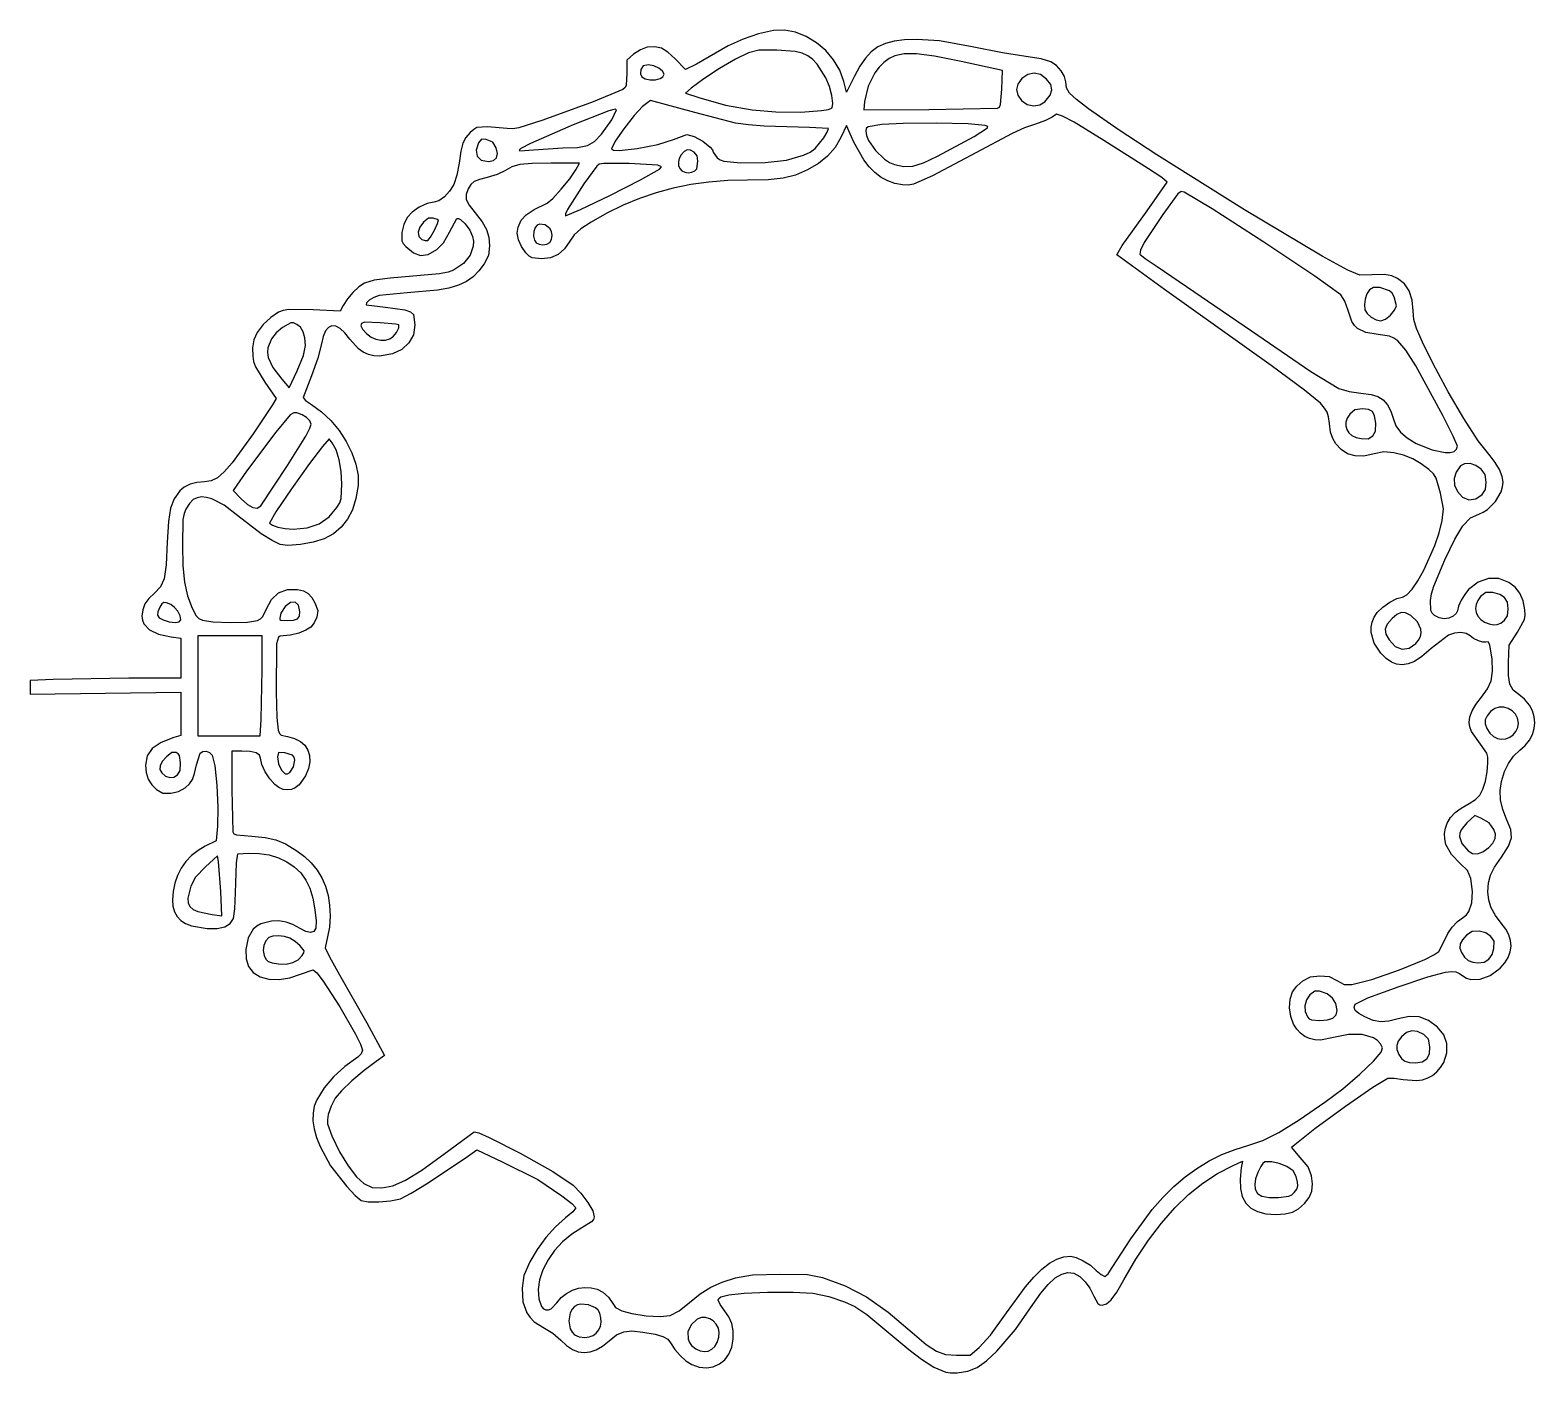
# Model space of a CAD drawing. Extents: x 18 to 253, y 19 to 228.
import ezdxf

# ---------------------------------------------------------------- set-up
doc = ezdxf.new("R2010")
doc.units = 0

msp = doc.modelspace()

# ---------------------------------------------------------------- linework, layer by layer
at = {"layer": 'Layer 1', "color": 7}
for points in [[(134.275873, 228.160005), (131.946819, 227.640004), (129.533652, 226.820983), (127.231065, 225.779762), (125.233748, 224.593161), (122.257454, 222.891628), (120.557773, 222.075125), (118.950167, 223.707602), (117.788416, 224.773578), (116.783034, 225.383967), (115.760486, 225.61033), (114.547241, 225.524229), (113.513052, 225.153647), (112.457829, 224.446318), (111.389443, 223.531919), (111.389443, 221.441978), (111.29211, 219.630114), (111.112511, 219.23419), (110.794131, 218.963629), (106.143126, 216.99834), (98.299464, 214.124406), (94.544336, 212.938247), (93.581506, 212.804488), (92.743221, 212.867107), (89.641779, 213.093591), (87.991541, 212.986368), (87.495419, 212.718321), (86.93483, 212.215175), (86.260156, 211.45058), (85.809989, 210.571982), (85.491832, 209.323299), (85.213188, 207.448448), (84.8519, 205.539349), (84.382662, 204.086656), (83.732462, 203.043856), (82.918427, 202.170844), (82.058305, 201.571129), (81.269843, 201.348222), (80.215253, 201.131115), (79.007493, 200.571605), (77.888584, 199.807406), (77.100545, 198.976235), (76.588808, 197.880167), (76.286423, 196.615626), (76.267703, 195.327967), (76.476997, 194.909016), (76.889143, 194.43361), (78.080209, 193.417355), (79.211818, 193.005391), (80.392292, 193.186953), (81.729953, 193.951275), (82.7568, 194.987084), (83.69554, 196.675157), (84.881931, 198.804256), (85.109205, 198.81706), (85.41748, 198.658984), (86.1598, 197.964536), (86.874439, 196.989597), (87.326942, 196.002852), (87.453178, 195.243628), (87.425656, 194.494212), (86.930597, 193.062243), (85.884278, 191.781831), (84.329217, 190.72786), (83.534327, 190.408128), (82.14859, 190.159139), (74.46371, 189.474531), (71.978085, 189.166721), (70.476709, 188.69798), (69.573985, 188.101729), (68.652806, 187.257557), (67.806438, 186.262522), (67.128147, 185.213686), (66.655072, 184.337652), (62.414865, 184.523918), (58.624251, 184.600283), (57.753946, 184.453857), (57.006524, 184.145035), (55.811688, 183.354325), (54.648527, 182.232993), (53.701614, 180.987986), (53.155518, 179.826247), (52.98903, 178.625702), (53.006294, 177.283869), (53.147238, 176.446658), (53.447254, 175.634624), (54.916318, 173.260884), (56.678706, 170.680406), (56.075456, 169.676314), (53.097343, 165.193484), (49.777323, 160.647155), (48.560964, 159.22994), (47.516825, 158.320279), (46.523832, 157.835274), (45.460916, 157.692027), (44.302613, 157.588596), (43.224925, 157.297765), (42.306582, 156.848731), (41.626314, 156.270687), (40.726062, 155.009197), (40.172232, 153.553883), (39.855634, 151.459303), (39.667077, 148.280016), (39.471525, 144.694172), (39.164303, 142.539755), (38.605562, 141.26263), (37.655453, 140.308659), (36.78915, 139.479179), (36.186025, 138.617279), (35.833427, 137.699371), (35.718705, 136.701864), (35.791287, 136.076026), (36.008349, 135.512452), (36.871824, 134.57498), (38.300944, 133.895229), (40.287524, 133.478978), (41.804114, 133.289537), (41.804114, 130.144968), (41.804114, 127.000399), (33.643845, 127.000399), (21.869902, 126.827097), (18.256227, 126.653795), (18.256227, 125.596786), (18.256227, 124.539777), (30.030171, 124.682387), (41.804114, 124.824998), (41.804114, 121.456591), (41.804114, 118.08845), (40.679636, 117.752429), (38.694267, 116.984085), (37.314504, 116.032607), (36.509366, 114.867958), (36.247871, 113.460099), (36.35938, 112.289609), (36.691874, 111.255197), (37.242302, 110.36366), (38.007613, 109.621794), (38.974928, 109.088394), (40.208149, 109.067757), (41.429101, 109.34246), (42.470863, 109.920773), (43.130845, 110.512508), (43.592265, 111.197683), (43.936558, 112.140876), (44.245157, 113.506666), (44.786229, 115.292601), (45.200053, 115.570248), (45.732841, 115.604214), (46.268704, 115.411664), (46.691756, 115.009762), (47.08159, 113.357607), (47.395447, 110.294562), (47.560725, 106.812915), (47.504819, 103.904949), (47.31379, 101.61075), (45.59744, 100.765672), (44.46727, 100.1066), (43.460304, 99.309246), (42.585051, 98.387527), (41.850019, 97.355362), (41.263716, 96.22667), (40.834649, 95.015369), (40.571327, 93.735378), (40.482257, 92.400616), (40.559454, 91.39879), (40.794085, 90.534144), (41.192799, 89.801154), (41.762244, 89.194299), (42.509066, 88.708057), (43.439915, 88.336906), (45.88028, 87.917786), (47.456512, 87.912556), (48.655788, 88.168842), (49.494157, 88.69277), (49.987666, 89.490467), (50.195397, 91.004378), (50.296964, 93.503927), (50.495401, 98.160852), (50.667645, 99.616059), (52.359917, 99.695963), (54.000874, 99.666066), (55.555782, 99.426282), (57.003982, 98.988402), (58.324809, 98.364217), (59.497602, 97.565519), (60.501699, 96.604099), (61.316436, 95.49175), (61.921153, 94.240261), (62.367951, 92.680569), (62.71682, 90.825156), (62.902673, 89.109046), (62.860423, 87.967263), (62.567964, 87.482617), (62.036015, 87.31748), (61.297544, 87.472075), (60.385514, 87.946625), (59.289954, 88.547708), (58.199033, 88.933189), (57.085738, 89.110013), (55.923057, 89.085126), (54.283266, 88.677395), (53.630795, 88.307714), (53.086165, 87.82333), (52.309105, 86.497975), (51.929441, 84.676379), (51.963059, 83.219817), (52.349003, 82.01527), (53.08509, 81.067004), (54.169136, 80.379287), (55.54307, 80.000908), (57.126281, 79.94881), (58.800624, 80.215204), (60.447955, 80.792301), (62.447409, 81.492123), (63.013483, 81.007515), (63.99309, 79.7184), (66.590018, 75.714887), (69.032413, 71.458069), (69.818854, 69.852322), (70.114495, 68.92443), (69.917281, 68.361365), (69.386892, 67.861601), (67.36024, 66.404232), (65.600808, 64.785856), (64.139777, 63.038943), (63.008325, 61.195961), (62.618461, 60.191519), (62.419541, 59.092361), (62.410246, 57.904799), (62.589258, 56.635145), (62.955261, 55.289714), (63.506936, 53.874817), (65.16203, 50.861878), (67.684036, 47.622423), (68.989513, 46.238427), (69.91791, 45.472587), (71.008546, 45.243868), (72.699802, 45.22636), (74.532246, 45.399699), (76.046446, 45.74352), (77.720305, 46.59186), (80.405451, 48.209864), (86.518641, 52.317085), (87.973848, 53.374358), (91.962436, 51.492115), (97.518679, 48.721666), (101.245662, 46.212857), (102.804527, 44.978607), (103.446661, 44.291224), (102.976828, 43.713044), (101.839849, 42.73283), (100.263728, 41.326121), (98.769363, 39.664693), (97.417278, 37.823034), (96.267995, 35.875633), (95.334348, 33.763533), (95.047209, 31.751048), (95.168285, 29.639713), (95.78662, 27.906823), (96.284825, 27.177713), (96.910424, 26.537717), (98.547907, 25.517737), (99.838477, 24.730206), (101.070706, 23.675181), (101.990379, 22.826135), (102.902956, 22.215469), (103.815302, 21.843063), (104.734288, 21.7088), (105.666779, 21.812563), (106.619644, 22.154234), (107.599751, 22.733695), (108.613967, 23.550827), (109.785776, 24.471865), (110.904826, 24.967405), (112.19726, 25.096033), (113.889223, 24.91634), (115.805383, 24.569951), (117.036636, 24.222868), (117.778246, 23.798791), (118.225474, 23.221421), (118.889118, 22.196898), (119.717689, 21.240092), (120.629752, 20.433502), (121.543874, 19.85963), (122.703882, 19.451039), (123.829425, 19.3407), (124.887424, 19.508396), (125.844803, 19.933911), (126.668485, 20.597031), (127.325393, 21.477538), (127.78245, 22.555218), (128.006578, 23.809854), (128.007248, 25.117956), (127.786908, 26.255031), (127.320407, 27.300874), (126.582593, 28.335282), (125.943029, 29.239494), (125.676925, 29.891294), (125.768657, 30.164811), (126.059942, 30.39683), (127.337712, 30.752049), (129.703316, 30.988305), (133.349832, 31.136951), (137.383611, 31.165927), (140.426865, 30.966526), (142.941234, 30.481922), (145.388359, 29.655286), (146.973331, 28.89313), (148.850328, 27.633938), (155.405735, 22.189548), (157.390769, 20.660258), (159.310716, 19.449262), (161.166369, 18.633321), (161.935297, 18.538397), (162.943441, 18.568465), (164.617771, 18.816792), (166.100908, 19.405142), (167.552195, 20.420628), (169.130979, 21.950365), (172.047279, 25.339971), (174.779826, 29.23698), (176.008201, 30.993452), (177.160572, 32.366815), (178.245419, 33.360742), (179.271221, 33.978903), (180.246459, 34.224969), (181.179613, 34.102612), (182.079163, 33.615503), (182.953588, 32.767311), (183.643654, 31.751379), (184.293437, 30.508831), (184.922846, 29.372182), (185.219184, 29.16112), (185.579839, 29.104689), (186.257986, 29.299773), (186.987652, 29.953967), (187.857167, 31.170681), (188.95486, 33.053326), (190.858523, 36.302861), (192.822542, 39.258715), (194.84799, 41.92201), (196.93594, 44.29387), (199.087464, 46.375416), (201.303635, 48.16777), (203.585526, 49.672056), (205.934209, 50.889395), (207.478051, 51.585513), (207.301574, 50.541204), (207.107469, 48.805859), (207.155553, 47.316259), (207.449049, 46.068096), (207.991177, 45.05706), (208.785159, 44.278839), (209.834216, 43.729126), (211.141571, 43.403609), (212.710445, 43.297979), (214.163034, 43.375192), (215.279446, 43.644021), (216.22803, 44.169181), (217.177135, 45.015388), (217.880917, 45.926169), (218.29771, 46.933317), (218.431829, 48.053524), (218.28759, 49.303484), (217.763914, 50.697142), (216.500067, 52.182677), (215.12106, 53.796897), (218.799938, 56.695144), (223.55504, 60.182972), (227.853737, 63.165132), (230.163398, 64.546376), (231.152607, 64.569659), (232.568457, 64.367517), (234.637587, 64.194075), (235.563684, 64.321967), (236.410202, 64.5899), (237.17169, 64.995597), (237.842696, 65.536784), (238.41777, 66.211185), (238.891462, 67.016522), (239.390279, 68.538003), (239.395459, 69.988815), (238.913228, 71.332421), (237.949811, 72.532284), (236.548232, 73.572352), (235.082855, 74.126595), (233.506255, 74.204887), (231.771004, 73.817099), (230.355448, 73.446501), (229.089091, 73.368697), (227.865052, 73.589839), (226.576446, 74.116078), (225.654804, 74.650908), (225.102851, 75.152251), (224.906894, 75.638216), (225.053241, 76.126909), (227.059442, 77.087808), (231.931077, 78.891272), (236.427904, 80.407804), (239.185678, 81.125279), (240.099369, 81.215856), (240.802635, 81.144453), (241.370258, 80.923663), (241.877016, 80.566082), (242.455601, 80.196032), (243.112222, 79.981371), (244.587934, 80.003579), (246.160879, 80.603438), (247.687788, 81.751679), (248.426496, 82.578119), (248.961015, 83.424149), (249.291274, 84.286861), (249.417202, 85.163344), (249.338726, 86.050693), (249.055777, 86.945997), (248.568282, 87.846349), (247.876171, 88.748841), (246.958333, 89.945397), (246.313544, 91.147782), (245.931883, 92.379685), (245.803428, 93.664793), (245.877958, 95.066), (246.183567, 96.258699), (246.824239, 97.511623), (247.903952, 99.093507), (249.003319, 100.765849), (249.472202, 102.076317), (249.357778, 103.371752), (248.707226, 104.999), (248.109918, 106.524176), (247.779631, 108.012368), (247.715697, 109.468861), (247.917446, 110.898936), (248.378201, 112.425634), (248.994828, 113.719887), (249.78866, 114.817836), (250.781028, 115.755621), (251.614451, 116.52171), (252.269349, 117.350978), (252.742589, 118.228598), (253.031042, 119.139737), (253.131574, 120.069567), (253.041054, 121.003257), (252.756352, 121.925978), (252.274334, 122.822898), (251.509491, 123.716593), (250.598995, 124.462254), (249.728694, 125.169212), (249.222799, 126.082891), (249.008657, 127.431446), (249.013613, 129.443029), (249.114949, 132.159767), (250.40241, 134.223515), (251.482768, 136.192608), (251.595712, 136.864839), (251.54435, 137.695373), (251.274343, 139.104893), (250.776133, 140.282763), (250.044164, 141.238631), (249.07288, 141.982147), (247.496391, 142.583122), (245.884159, 142.58824), (244.29301, 142.007671), (242.779773, 140.851584), (242.173738, 140.107618), (241.615674, 139.183123), (241.20495, 138.266963), (241.040934, 137.548), (240.84506, 137.099301), (240.351431, 136.684335), (239.683177, 136.379403), (238.963428, 136.260804), (238.208606, 136.428285), (237.471445, 136.830716), (237.071953, 137.187874), (236.868691, 137.572044), (236.859464, 139.145817), (236.99424, 140.213943), (237.330852, 141.409093), (239.070055, 145.505334), (240.629917, 148.735864), (241.905889, 150.828777), (243.091423, 152.044052), (244.379971, 152.641667), (245.064145, 152.917748), (245.739659, 153.360005), (246.962004, 154.608345), (247.841597, 156.117283), (248.088673, 156.885287), (248.173033, 157.617415), (248.015511, 158.529176), (247.588536, 159.581083), (246.941445, 160.674564), (246.123573, 161.711043), (244.282113, 164.09305), (242.013243, 167.567257), (239.581209, 171.705732), (237.250253, 176.080545), (235.573318, 179.468167), (234.642259, 181.597299), (234.241622, 183.046884), (234.155955, 184.39586), (233.996544, 186.062634), (233.526975, 187.478781), (232.760247, 188.617513), (231.709356, 189.452041), (230.807847, 189.828725), (229.645741, 190.027112), (225.821591, 189.949722), (223.925151, 190.729441), (219.903104, 192.922485), (207.790821, 200.132529), (194.102004, 208.747806), (188.109289, 212.697393), (183.453915, 215.93627), (181.563093, 217.36229), (180.499085, 218.353434), (180.029049, 219.186524), (179.920144, 220.138377), (179.714406, 220.954087), (179.181495, 221.852346), (178.435958, 222.678573), (177.592343, 223.278184), (176.087858, 223.727479), (173.69874, 224.08966), (170.028709, 224.654181), (165.291879, 225.5745), (160.21086, 226.541451), (156.657213, 226.74819), (154.761198, 226.688634), (153.146288, 226.49295), (151.769043, 226.135614), (150.586025, 225.591102), (149.553795, 224.833891), (148.628913, 223.838455), (147.76794, 222.579271), (146.927438, 221.030816), (145.690777, 218.539502), (145.270884, 220.196321), (144.630973, 221.953638), (143.667064, 223.575956), (142.436232, 225.021937), (140.995553, 226.250245), (139.402102, 227.219543), (137.712954, 227.888493), (135.985186, 228.21576), (134.275873, 228.160005)], [(130.405288, 224.672801), (128.336873, 223.669767), (125.861835, 222.231163), (123.421276, 220.629741), (121.456297, 219.138254), (120.542956, 218.360644), (122.64692, 217.672199), (126.819328, 216.480617), (130.948477, 215.753973), (134.665388, 215.454035), (138.576471, 215.423773), (141.792527, 215.63997), (142.862046, 215.833236), (143.424359, 216.07941), (143.565444, 216.762836), (143.406466, 217.979909), (143.012292, 219.419034), (142.447783, 220.768614), (141.123863, 222.901686), (140.428686, 223.640784), (139.650843, 224.195791), (138.744947, 224.592358), (137.665607, 224.856136), (134.805038, 225.087932), (132.002212, 225.057968), (130.405288, 224.672801)], [(153.213401, 224.176179), (152.347186, 223.76516), (151.530562, 223.172839), (150.778492, 222.421804), (150.10594, 221.534648), (149.059241, 219.442334), (148.510173, 217.076623), (148.367828, 215.739421), (158.519613, 215.83176), (169.232049, 216.040781), (169.54188, 216.179042), (169.727117, 216.575569), (169.925521, 219.005433), (170.01204, 221.911877), (163.601194, 223.300938), (159.420121, 224.123568), (156.61144, 224.517028), (154.700688, 224.521253), (153.213401, 224.176179)], [(113.604532, 222.076977), (113.545063, 221.402435), (113.759412, 220.912911), (114.256287, 220.598558), (115.044393, 220.449527), (115.889347, 220.46706), (116.577585, 220.635231), (117.040696, 220.926781), (117.210269, 221.314449), (116.985245, 221.819951), (116.409211, 222.292811), (115.630721, 222.642738), (114.79833, 222.779445), (113.928381, 222.656215), (113.604532, 222.076977)], [(173.057655, 220.642408), (172.435215, 219.791505), (172.220713, 218.912994), (172.414495, 218.039296), (173.016909, 217.202829), (173.895176, 216.618911), (174.904312, 216.389303), (175.881103, 216.521941), (176.662334, 217.024765), (177.45082, 218.048044), (177.748745, 218.910216), (177.562929, 219.712709), (176.900194, 220.556948), (175.945624, 221.255988), (174.958783, 221.503857), (173.982013, 221.299636), (173.057655, 220.642408)], [(113.840275, 216.295309), (112.522582, 214.87743), (110.924075, 212.820111), (109.575648, 210.849063), (109.008196, 209.689995), (109.330468, 209.486193), (110.199646, 209.436586), (112.992882, 209.711988), (116.216231, 210.340261), (118.698019, 211.145466), (120.757004, 211.931542), (121.919975, 211.61312), (123.280762, 210.850423), (124.411214, 209.932299), (124.756266, 209.505218), (124.883176, 209.1476), (125.517381, 208.253045), (125.949607, 207.934495), (126.55544, 207.734462), (129.155398, 207.513535), (133.002199, 207.521324), (136.321331, 207.914577), (138.966917, 208.665314), (139.991544, 209.165996), (140.793081, 209.745557), (142.167523, 211.402144), (142.674638, 212.255429), (142.87482, 212.846999), (139.898261, 213.002045), (132.820666, 213.237259), (130.371124, 213.401371), (128.356754, 213.688737), (121.984669, 215.341752), (115.08699, 217.223202), (113.840275, 216.295309)], [(177.769349, 214.617853), (176.744057, 214.098477), (175.165323, 213.535444), (173.45121, 212.940013), (171.535211, 212.088076), (165.893541, 209.029596), (159.090318, 205.454021), (156.129072, 204.170099), (155.297029, 204.022557), (154.430483, 204.065489), (153.247493, 204.276541), (152.138284, 204.659619), (151.099546, 205.217632), (150.127966, 205.953488), (149.220233, 206.870095), (148.373037, 207.970362), (146.847005, 210.73351), (145.688396, 213.297319), (144.809451, 211.447355), (143.89814, 209.896965), (142.727348, 208.536082), (141.298042, 207.3656), (139.611189, 206.386411), (137.704839, 205.574282), (135.802483, 205.087243), (133.464111, 204.850135), (130.249713, 204.787801), (127.161381, 204.711341), (124.203702, 204.47943), (121.360583, 204.088272), (118.615932, 203.534074), (115.953658, 202.81304), (113.357668, 201.921375), (110.81187, 200.855283), (108.300172, 199.61097), (105.846512, 198.248868), (104.22103, 197.190598), (103.187188, 196.259179), (102.50845, 195.27763), (101.659949, 194.036248), (100.658552, 193.168771), (99.479653, 192.659672), (98.098645, 192.493423), (96.626671, 192.637455), (96.165259, 192.927293), (95.638288, 193.459944), (94.9368, 194.422659), (94.481696, 195.467699), (94.302669, 196.498006), (94.429408, 197.416519), (94.927701, 198.533869), (95.674933, 199.391961), (96.928973, 200.206298), (98.947692, 201.192383), (99.846832, 201.93954), (101.154876, 203.359648), (102.482021, 204.999922), (103.438459, 206.407578), (104.014986, 207.433631), (99.564435, 207.433631), (96.622776, 207.393476), (94.715025, 207.227488), (93.426399, 206.867378), (92.342113, 206.24486), (91.13449, 205.660991), (89.592302, 205.20055), (88.386552, 204.906314), (87.594072, 204.574646), (87.060999, 204.113548), (86.63347, 203.431019), (86.306698, 202.563237), (86.345174, 201.759847), (86.795953, 200.856743), (87.70609, 199.689816), (88.810087, 198.282842), (89.50069, 197.073784), (89.857025, 195.881048), (89.95822, 194.523039), (89.804861, 193.03261), (89.143304, 191.742007), (88.312593, 190.626737), (87.401546, 189.710039), (86.354408, 188.970835), (85.115425, 188.388054), (83.628842, 187.940619), (81.838904, 187.607455), (77.125945, 187.199646), (72.719315, 186.776578), (71.91239, 186.474188), (71.199252, 186.059062), (70.738675, 185.643588), (70.689434, 185.340157), (73.732138, 184.969211), (76.766409, 184.559207), (77.619189, 184.224365), (78.114162, 183.779911), (78.311541, 182.165954), (78.075281, 180.648406), (77.387452, 179.357869), (76.290792, 178.349411), (74.828041, 177.678098), (72.797156, 177.320811), (71.892238, 177.36634), (71.05135, 177.564592), (70.267253, 177.918021), (69.532706, 178.429083), (68.183304, 179.933932), (67.393898, 180.932756), (66.653567, 181.617044), (65.971404, 181.988297), (65.356499, 182.048017), (64.817942, 181.797703), (64.364825, 181.238856), (64.006239, 180.372977), (63.751274, 179.201567), (63.18586, 176.974274), (62.158484, 174.211002), (60.859382, 170.825133), (61.256025, 170.379543), (62.20214, 169.730553), (63.7498, 168.631655), (65.188257, 167.265144), (66.480367, 165.695893), (67.588984, 163.988772), (68.476964, 162.20865), (69.107161, 160.420399), (69.442431, 158.688888), (69.445629, 157.078988), (69.100914, 155.062522), (68.554361, 153.314113), (67.795895, 151.823437), (66.815443, 150.580168), (65.602931, 149.573983), (64.148285, 148.794555), (62.441431, 148.231561), (60.472297, 147.874675), (58.509686, 147.728261), (57.286453, 147.901133), (56.026091, 148.506177), (54.330829, 149.572239), (50.687224, 152.374438), (48.534113, 154.030674), (46.621707, 155.014679), (45.770806, 155.249161), (44.998127, 155.309064), (44.309684, 155.192216), (43.711493, 154.896443), (43.133743, 154.29035), (42.575638, 153.414778), (42.284919, 152.707072), (42.120952, 151.77605), (42.033772, 147.800327), (42.110183, 144.552798), (42.360301, 141.99402), (42.822597, 139.871556), (43.535545, 137.932969), (44.201265, 136.740419), (44.612469, 136.352555), (45.145169, 136.078242), (46.782859, 135.794088), (49.529938, 135.735607), (52.207075, 135.788908), (53.754832, 136.039778), (54.233968, 136.285105), (54.585288, 136.634788), (55.110522, 137.720508), (55.934938, 139.279766), (57.051503, 140.342361), (58.419488, 140.882023), (59.998164, 140.872486), (60.932663, 140.631566), (61.641092, 140.24291), (62.20625, 139.642125), (62.710933, 138.764818), (63.149182, 137.579717), (63.010177, 136.552374), (62.61575, 135.682227), (62.08202, 134.972814), (61.313158, 134.49229), (60.181851, 134.057754), (58.920468, 133.742081), (57.761379, 133.618149), (57.288028, 133.588383), (57.013238, 133.43896), (56.734797, 132.394188), (56.673149, 124.830818), (56.765807, 120.871284), (56.968325, 118.879751), (57.168615, 118.395643), (57.46577, 118.131924), (58.44321, 117.903506), (59.539815, 117.615612), (60.438674, 117.155605), (61.131772, 116.541126), (61.611095, 115.789819), (61.868627, 114.919325), (61.896353, 113.947288), (61.686258, 112.891348), (61.230327, 111.769149), (60.227781, 110.363482), (59.652109, 109.91859), (59.041035, 109.64974), (58.405206, 109.559992), (57.755269, 109.652407), (57.101872, 109.930044), (56.455662, 110.395964), (55.675969, 111.276645), (54.96434, 112.408845), (54.444997, 113.56198), (54.242161, 114.505467), (54.069909, 115.009192), (53.541214, 115.356895), (52.630429, 115.55835), (51.311904, 115.62333), (49.741604, 115.62333), (49.745308, 109.604067), (49.898766, 103.026004), (50.05714, 102.718563), (50.465668, 102.53259), (52.871885, 102.328299), (54.956456, 102.152736), (56.592683, 101.791559), (58.117735, 101.136448), (59.868783, 100.079079), (61.088646, 99.174922), (62.146305, 98.166673), (63.041729, 97.054393), (63.774888, 95.838144), (64.345749, 94.517989), (64.754283, 93.093988), (65.000458, 91.566205), (65.084243, 89.934702), (64.970803, 88.134711), (64.693454, 86.627414), (64.296579, 84.908419), (64.962965, 83.491444), (66.569347, 80.675091), (70.833632, 73.200092), (73.554074, 68.12539), (72.297305, 67.17342), (70.384514, 65.758873), (68.460091, 64.141597), (66.845477, 62.607714), (65.862117, 61.443346), (65.240909, 60.202981), (64.803256, 58.885622), (64.651898, 58.076924), (64.664548, 57.427968), (65.358086, 55.549231), (66.572237, 53.078038), (67.893023, 50.887708), (69.193122, 49.168121), (70.345211, 48.109157), (71.63125, 47.472008), (73.1572, 47.418066), (74.874546, 47.73903), (76.850877, 48.611798), (79.398262, 50.206581), (82.828766, 52.693586), (87.549456, 56.207513), (88.304447, 56.030961), (89.934511, 55.316439), (94.744097, 52.853791), (99.826682, 49.98018), (103.030737, 47.856215), (104.233105, 46.606135), (105.308697, 45.166002), (106.064855, 43.827964), (106.30892, 42.884172), (106.186811, 42.509071), (105.869018, 42.144364), (104.377994, 41.213859), (102.793996, 40.209759), (101.367969, 39.006385), (100.126942, 37.648342), (99.097942, 36.180234), (98.307997, 34.646666), (97.784135, 33.092244), (97.553382, 31.561573), (97.642769, 30.099256), (98.074142, 28.890352), (98.385174, 28.544349), (98.745848, 28.373646), (99.145727, 28.380495), (99.574369, 28.567147), (100.476188, 29.488864), (101.173385, 30.302254), (101.989227, 30.956869), (102.892758, 31.445542), (103.853028, 31.761102), (104.839082, 31.896383), (105.819967, 31.844214), (106.76473, 31.597429), (107.642419, 31.148857), (108.527085, 30.377929), (109.10715, 29.540722), (109.652563, 28.777358), (110.63558, 28.210002), (112.175312, 27.792068), (114.390873, 27.476974), (116.606834, 27.322032), (118.183901, 27.522913), (119.56149, 28.211998), (121.179014, 29.521672), (122.861026, 30.881211), (124.506476, 31.918165), (126.281208, 32.721807), (128.351065, 33.381409), (131.015251, 33.879089), (135.334204, 33.98307), (139.572063, 33.882297), (141.952748, 33.429298), (145.490198, 32.147141), (148.807035, 30.410638), (152.193524, 28.042062), (155.939929, 24.863688), (158.107008, 22.991553), (159.712386, 21.912496), (161.16085, 21.417986), (162.857186, 21.29949), (164.9802, 21.29949), (166.399159, 22.490114), (168.163432, 24.421834), (170.654977, 27.914065), (173.608728, 31.982137), (174.930268, 33.513484), (176.172227, 34.730848), (177.352583, 35.650085), (178.489317, 36.287051), (179.600409, 36.657602), (180.703839, 36.777596), (181.543948, 36.577439), (182.629077, 36.058393), (183.741789, 35.342597), (184.664647, 34.552188), (185.42949, 33.88157), (185.987562, 33.602865), (186.503531, 34.01105), (187.166543, 34.991925), (190.045967, 39.466917), (193.412554, 44.053629), (195.049385, 45.927385), (196.755399, 47.622622), (198.531617, 49.140009), (200.379058, 50.480217), (202.298742, 51.643915), (204.29169, 52.631773), (206.358922, 53.444461), (208.501458, 54.082647), (210.642323, 54.817712), (213.16394, 56.088881), (216.314404, 58.036968), (220.341812, 60.802791), (223.131455, 62.921046), (225.820764, 65.198077), (227.964518, 67.236436), (229.117501, 68.638681), (229.331516, 69.292862), (229.054795, 69.931169), (228.574953, 70.458971), (227.915207, 70.877384), (226.163862, 71.371956), (224.016485, 71.386706), (221.688804, 70.893457), (219.673959, 70.506765), (218.775251, 70.543642), (217.951933, 70.733021), (217.206192, 71.074167), (216.540213, 71.566345), (215.956183, 72.208822), (215.456287, 73.000861), (215.015922, 74.209108), (214.840668, 75.559808), (214.935389, 76.892302), (215.304945, 78.045929), (215.966734, 78.928876), (216.908318, 79.761221), (218.12325, 80.40763), (219.583253, 80.557351), (221.032936, 80.41107), (222.213737, 79.797469), (223.338115, 79.196899), (224.56588, 79.186282), (227.698174, 79.973144), (231.998248, 81.470758), (235.976406, 83.113926), (237.379238, 83.813468), (238.142956, 84.337449), (239.041745, 86.083961), (239.543237, 87.155406), (240.219404, 88.140829), (241.039239, 89.00203), (241.971737, 89.700811), (242.445094, 90.086048), (242.827378, 90.595089), (243.311817, 91.947881), (243.411238, 93.68579), (243.111825, 95.73542), (242.625091, 96.994306), (241.50951, 98.044435), (240.093847, 99.465713), (239.253973, 101.073349), (239.061655, 101.910998), (239.027321, 102.751975), (239.155649, 103.581857), (239.451319, 104.386225), (239.974677, 105.259738), (240.671543, 106.022274), (241.611445, 106.736591), (242.863911, 107.465442), (243.833806, 108.098259), (244.526286, 108.752903), (245.010109, 109.677311), (245.413366, 110.951092), (245.69012, 112.390816), (245.794432, 113.813053), (245.765005, 114.665287), (245.618352, 115.297132), (244.649317, 116.723466), (243.219874, 118.713229), (242.956883, 119.408806), (242.887194, 120.112245), (242.995537, 121.007148), (243.335629, 121.928938), (243.930069, 122.924051), (244.801452, 124.038921), (245.749089, 125.333047), (246.310567, 126.629652), (246.538572, 128.114277), (246.485787, 129.97246), (246.108194, 132.221548), (245.83247, 132.668776), (245.497834, 132.667238), (245.024653, 132.638336), (244.309328, 132.843417), (243.56642, 133.199856), (243.01049, 133.625028), (242.401209, 133.997416), (241.544998, 134.138352), (240.577116, 134.044388), (239.632823, 133.712076), (236.934077, 131.634041), (235.488068, 130.419233), (234.346686, 129.645303), (233.374522, 129.236497), (232.436166, 129.117063), (231.551809, 129.217675), (230.726463, 129.535402), (229.915653, 130.094081), (229.074903, 130.91755), (228.029577, 132.48943), (227.58239, 134.154723), (227.586432, 134.983907), (227.744009, 135.790251), (228.056454, 136.55836), (228.5251, 137.272834), (229.376796, 138.099867), (230.484502, 138.879944), (231.601187, 139.461832), (232.479822, 139.694298), (233.145359, 140.015403), (233.955922, 140.892433), (234.854083, 142.214415), (235.782413, 143.870376), (237.499862, 147.740345), (238.174124, 149.732407), (238.648839, 151.614555), (238.842944, 153.468687), (238.404629, 155.905033), (237.725345, 158.266238), (237.28481, 158.906074), (236.58271, 159.576916), (235.383289, 160.498806), (234.052701, 161.253513), (232.61466, 161.829725), (231.092878, 162.216132), (229.5493, 162.363769), (228.032711, 162.046269), (226.450351, 161.709385), (225.060551, 161.714383), (223.867054, 162.060743), (222.873607, 162.747944), (222.079329, 163.602675), (221.566236, 164.440117), (221.251085, 165.445487), (221.05063, 166.804001), (220.911906, 167.84246), (220.69966, 168.55769), (220.310806, 169.179109), (219.642255, 169.936134), (217.178201, 171.97361), (211.978343, 175.852905), (195.3284, 187.706323), (187.85393, 193.14218), (188.713825, 194.559816), (192.616424, 200.017105), (195.736122, 204.494378), (194.913137, 205.197409), (192.825709, 206.568974), (185.869558, 211.00021), (181.199205, 213.817853), (179.415783, 214.751604), (178.472346, 215.106538), (177.769349, 214.617853)], [(103.007718, 213.398919), (96.351174, 210.531766), (94.872523, 209.720265), (94.610654, 209.477348), (94.672824, 209.345772), (96.818593, 209.529393), (101.386089, 209.816465), (103.712728, 209.882599), (105.235672, 210.170312), (106.343734, 210.817743), (107.425725, 211.963027), (109.043551, 214.206691), (109.801945, 215.757412), (109.558119, 215.860757), (108.585558, 215.58583), (103.007718, 213.398919)], [(151.209185, 213.496286), (149.067782, 213.108308), (148.756649, 212.856363), (148.695646, 212.460179), (148.806356, 211.761865), (149.115047, 210.99288), (150.185744, 209.408379), (151.626477, 208.037645), (152.397714, 207.535868), (153.155986, 207.211646), (154.627675, 206.900798), (156.03078, 206.97415), (157.680095, 207.492745), (159.890417, 208.517628), (165.608056, 211.613249), (167.677922, 212.935535), (167.727626, 213.175384), (167.327845, 213.342828), (164.68894, 213.552059), (159.736926, 213.660559), (154.550707, 213.648558), (151.209185, 213.496286)], [(88.236049, 210.603865), (87.869114, 209.447649), (88.032453, 208.526855), (88.685138, 207.918153), (89.786241, 207.698214), (90.582909, 207.850808), (91.070064, 208.280991), (91.223547, 208.947364), (91.019198, 209.808528), (90.489139, 210.699875), (89.417942, 211.140968), (88.695332, 211.203806), (88.236049, 210.603865)], [(119.853718, 208.753371), (119.554325, 208.187044), (119.438083, 207.624019), (119.486382, 207.094512), (119.680614, 206.628736), (120.002168, 206.256909), (120.432435, 206.009244), (120.952805, 205.915958), (121.544668, 206.007264), (122.011963, 206.216537), (122.303095, 206.533685), (122.49796, 207.749279), (122.367885, 208.598491), (121.913761, 209.138339), (121.314055, 209.460601), (120.795336, 209.508425), (120.320818, 209.274963), (119.853718, 208.753371)], [(106.702355, 206.979871), (104.6989, 204.188785), (102.147559, 200.223744), (101.808033, 199.522963), (101.821328, 199.231558), (104.165633, 200.188914), (108.743547, 202.39144), (113.530515, 204.834818), (116.50198, 206.514734), (116.786961, 206.885055), (116.224168, 207.129394), (111.75933, 207.386271), (107.823129, 207.40413), (107.100867, 207.26252), (106.702355, 206.979871)], [(195.047942, 199.418089), (192.153271, 195.024688), (191.569014, 193.852743), (191.480305, 193.225259), (192.312881, 192.533474), (194.155503, 191.316822), (208.888279, 181.254201), (218.164691, 174.920283), (222.514303, 172.225307), (224.124952, 171.789274), (225.953882, 171.523103), (227.559835, 171.31739), (228.634372, 171.026746), (229.433049, 170.471961), (230.112862, 169.690635), (230.646228, 168.722629), (231.005565, 167.607804), (231.421184, 166.444536), (232.134012, 165.43151), (233.183588, 164.525689), (234.60945, 163.684038), (237.071788, 162.66515), (239.118573, 162.244475), (239.913448, 162.263282), (240.517212, 162.437418), (240.900792, 162.76881), (241.035113, 163.259382), (240.38316, 164.804208), (238.754176, 168.038281), (234.526371, 175.796119), (233.003841, 178.255674), (231.751061, 179.699181), (231.117237, 180.130748), (230.420543, 180.417301), (228.664799, 180.700694), (226.731136, 180.995886), (225.426171, 181.616812), (224.952261, 182.094664), (224.566897, 182.708234), (223.970303, 184.41491), (223.458071, 185.874383), (222.824394, 186.902255), (218.785113, 189.811233), (210.83389, 195.105155), (202.766183, 200.299113), (198.377454, 202.908203), (197.926311, 202.988881), (197.413678, 202.636047), (195.047942, 199.418089)], [(79.646098, 198.220586), (79.076674, 197.449893), (78.83859, 196.671883), (78.941621, 195.992148), (79.395537, 195.516284), (79.898212, 195.352341), (80.334807, 195.371557), (80.776173, 195.903071), (81.370782, 196.948339), (81.859028, 198.003728), (81.981307, 198.565603), (81.166921, 198.84024), (80.430818, 198.828367), (79.646098, 198.220586)], [(97.111221, 197.396939), (96.897356, 196.76008), (96.851269, 196.059472), (96.966114, 195.427723), (97.235046, 194.997436), (97.709741, 194.764405), (98.292585, 194.667501), (98.921461, 194.766443), (99.377077, 195.05958), (99.654249, 195.541382), (99.747791, 196.206316), (99.660231, 196.723429), (99.424045, 197.171205), (98.664754, 197.786968), (97.787839, 197.910061), (97.404623, 197.741999), (97.111221, 197.396939)], [(227.320718, 187.633827), (226.909229, 187.025348), (226.630718, 186.221384), (226.515373, 185.350397), (226.593379, 184.540852), (226.934162, 183.95067), (227.566251, 183.398217), (228.335857, 182.988985), (229.089191, 182.82847), (229.786474, 183.087687), (230.583225, 183.713567), (231.238192, 184.475475), (231.510125, 185.142778), (231.185713, 186.538023), (230.849441, 187.134579), (230.458672, 187.524289), (228.905041, 188.010858), (227.962563, 188.036952), (227.320718, 187.633827)], [(57.675919, 181.796597), (56.688793, 180.955818), (55.917765, 180.010661), (55.354315, 178.578846), (55.307389, 177.85274), (55.42058, 177.105805), (56.138068, 175.507351), (57.528282, 173.699298), (58.709909, 172.376384), (59.958477, 175.022214), (60.940212, 177.380343), (61.229004, 178.990959), (61.152874, 180.142568), (60.894604, 181.09899), (60.470689, 181.819619), (59.897622, 182.26385), (59.354549, 182.485223), (58.935996, 182.509053), (57.675919, 181.796597)], [(70.445224, 182.610454), (69.987111, 182.422211), (69.889236, 182.051655), (70.1482, 181.517982), (70.760607, 180.840394), (71.480499, 180.287485), (72.233404, 179.933482), (72.989775, 179.773321), (73.720067, 179.801938), (74.394734, 180.014272), (74.984232, 180.405258), (75.459014, 180.969833), (75.789536, 181.702934), (75.821881, 182.189668), (75.357736, 182.31465), (72.892617, 182.513087), (70.445224, 182.610454)], [(56.590335, 165.454628), (52.01252, 159.321858), (49.94057, 156.321487), (51.201044, 155.041699), (52.206732, 154.133551), (53.030106, 153.649265), (53.702469, 153.577232), (54.255125, 153.905844), (58.454322, 160.205566), (61.286187, 164.791715), (61.936338, 166.037388), (62.11959, 166.661655), (61.895857, 167.224667), (61.405448, 167.744693), (60.719529, 168.164855), (59.909264, 168.428276), (59.399909, 168.448971), (58.857216, 168.121757), (56.590335, 165.454628)], [(224.25764, 168.254974), (223.844237, 167.633716), (223.630112, 167.010963), (223.605686, 166.407843), (223.761382, 165.845483), (224.087623, 165.345011), (224.57483, 164.927553), (225.213426, 164.614239), (225.993834, 164.426194), (227.108688, 164.390409), (227.810196, 164.840001), (228.267528, 165.575575), (228.278773, 166.834428), (228.111007, 167.969072), (227.774841, 168.649963), (227.173316, 168.981755), (226.209469, 169.069096), (225.045833, 168.924667), (224.25764, 168.254974)], [(63.881449, 163.185299), (61.847872, 160.539639), (59.06703, 156.606145), (56.634942, 152.975219), (55.647626, 151.23726), (56.065411, 150.887324), (56.928935, 150.582086), (58.064219, 150.36684), (59.297284, 150.286878), (61.506085, 150.501405), (63.381288, 151.136719), (64.929119, 152.195894), (66.155804, 153.682007), (66.575313, 154.416675), (66.808762, 155.10047), (66.934472, 157.333517), (66.82128, 159.285197), (66.50082, 161.124661), (66.013673, 162.681054), (65.40042, 163.783521), (64.924435, 164.37116), (63.881449, 163.185299)], [(241.530677, 160.165613), (240.85036, 159.173101), (240.541269, 158.176445), (240.603256, 157.173986), (241.036171, 156.16406), (241.85477, 155.266322), (242.838941, 154.882685), (243.886264, 155.025303), (244.894321, 155.706332), (245.401096, 156.478649), (245.533024, 157.630379), (245.389885, 158.812371), (244.768908, 159.648089), (243.928965, 160.228865), (243.005132, 160.52538), (242.153629, 160.512631), (241.530677, 160.165613)], [(38.503706, 138.126114), (38.186433, 137.377861), (38.154291, 136.840472), (38.425311, 136.443131), (39.017526, 136.115019), (39.982237, 135.822543), (40.881315, 135.730613), (41.545145, 135.837566), (41.804114, 136.141742), (41.667081, 136.7767), (41.307128, 137.458836), (40.800976, 138.073305), (40.225347, 138.505262), (39.568532, 138.805663), (39.135232, 138.858612), (38.816579, 138.6401), (38.503706, 138.126114)], [(58.063269, 138.206547), (57.414511, 137.169911), (57.253909, 136.414791), (57.223817, 136.20334), (57.367184, 136.076324), (58.378387, 136.00019), (59.394683, 136.059626), (60.003786, 136.275654), (60.300053, 136.716759), (60.377841, 137.451427), (60.173984, 138.404786), (59.641341, 138.874156), (58.898305, 138.820942), (58.063269, 138.206547)], [(244.647729, 139.749331), (244.198527, 139.148573), (243.941772, 138.51663), (243.869489, 137.878722), (243.973704, 137.260068), (244.246442, 136.685889), (244.679727, 136.181404), (245.265586, 135.771835), (245.996044, 135.482401), (246.685118, 135.349857), (247.2587, 135.392211), (247.796267, 135.62948), (248.377291, 136.081681), (248.845702, 136.765761), (248.972603, 137.848302), (248.833623, 138.865231), (248.402294, 139.611516), (247.657038, 140.110003), (246.576275, 140.383536), (245.468929, 140.388299), (244.647729, 139.749331)], [(230.854488, 136.345471), (230.082452, 135.430067), (229.756204, 134.656869), (229.856002, 133.891558), (230.362099, 132.999819), (231.339634, 131.984527), (232.406069, 131.542595), (233.501178, 131.682431), (234.564736, 132.412444), (234.98838, 132.940168), (235.255686, 133.506813), (235.369737, 134.095814), (235.333614, 134.690603), (234.823175, 135.831282), (233.749026, 136.79632), (232.936591, 137.196915), (232.249767, 137.265624), (231.588938, 136.986969), (230.854488, 136.345471)], [(44.449944, 125.809776), (44.449944, 118.004577), (49.304777, 118.004577), (54.159611, 118.004577), (54.330532, 120.584261), (54.502775, 128.38946), (54.504098, 133.614974), (49.477021, 133.614974), (44.449944, 133.614974), (44.449944, 125.809776)], [(246.225173, 121.799491), (245.685159, 121.129401), (245.373745, 120.505151), (245.383807, 119.872599), (245.641966, 119.138844), (246.084771, 118.434061), (246.648771, 117.888425), (247.26981, 117.581302), (247.925512, 117.475841), (248.579669, 117.552595), (249.196076, 117.792117), (249.738529, 118.17496), (250.170821, 118.681678), (250.456747, 119.292823), (250.560101, 119.98895), (250.437645, 120.763794), (250.101546, 121.421096), (249.59871, 121.941265), (248.976043, 122.304712), (248.28045, 122.491848), (247.558837, 122.483082), (246.858109, 122.258827), (246.225173, 121.799491)], [(39.566271, 114.758408), (38.883717, 114.006083), (38.53873, 113.356846), (38.521313, 112.776764), (38.82147, 112.231905), (39.414934, 111.724427), (40.062992, 111.495901), (40.701278, 111.554812), (41.265423, 111.909643), (41.704002, 112.62868), (41.751462, 113.821784), (41.573629, 114.958102), (41.377569, 115.225381), (41.066986, 115.390762), (40.404933, 115.400915), (39.566271, 114.758408)], [(57.030866, 115.416162), (56.851094, 114.711201), (57.044855, 113.665846), (57.491972, 112.663998), (58.072264, 112.089559), (58.443874, 112.08161), (58.800124, 112.301689), (59.367993, 113.180964), (59.578775, 114.237444), (59.488665, 114.679029), (59.235371, 114.981187), (58.021001, 115.366255), (57.030866, 115.416162)], [(242.518365, 104.417975), (241.621293, 103.332056), (241.408021, 102.807736), (241.35205, 102.285205), (241.713392, 101.213598), (242.708071, 100.053414), (243.383362, 99.64723), (244.149784, 99.598927), (244.998757, 99.907116), (245.921696, 100.570409), (246.576556, 101.272824), (246.92989, 101.971542), (246.98537, 102.679041), (246.746666, 103.407797), (245.986784, 104.439837), (244.680802, 105.158543), (243.737035, 105.552772), (242.518365, 104.417975)], [(45.63554, 97.56263), (44.091566, 95.942985), (43.323085, 94.55829), (42.87214, 92.655335), (42.935105, 91.944602), (43.207628, 91.371255), (43.702661, 90.917964), (44.433155, 90.567394), (46.652333, 90.105093), (48.193529, 89.915652), (48.012025, 93.707656), (47.657748, 98.38707), (47.484976, 99.274746), (45.63554, 97.56263)], [(242.453013, 86.872418), (241.808737, 86.165002), (241.474916, 85.511833), (241.437263, 84.862683), (241.681489, 84.167322), (242.154638, 83.458715), (242.736779, 82.95358), (243.42925, 82.6511), (244.233392, 82.550455), (245.187367, 82.69882), (245.931916, 83.136308), (246.454463, 83.851509), (246.742433, 84.833013), (246.781194, 85.950446), (246.259569, 86.706525), (245.468863, 87.235988), (244.4313, 87.502126), (243.328155, 87.478181), (242.453013, 86.872418)], [(55.516128, 86.509146), (55.060446, 86.030366), (54.758131, 85.302449), (54.650135, 84.480175), (54.777412, 83.718324), (55.053591, 83.134749), (55.426534, 82.776574), (56.038543, 82.560927), (57.031924, 82.404934), (58.200223, 82.383346), (59.242118, 82.609457), (60.105816, 83.064763), (60.739526, 83.73076), (60.984335, 84.141641), (61.03232, 84.442091), (60.42917, 85.240735), (59.638265, 85.922962), (58.812038, 86.419452), (57.973277, 86.663741), (57.03748, 86.763046), (56.164985, 86.712978), (55.516128, 86.509146)], [(218.004221, 77.551953), (217.46899, 76.779027), (217.221221, 75.881806), (217.272546, 74.96737), (217.634599, 74.142801), (217.90277, 73.84362), (218.252202, 73.664468), (219.559969, 73.554633), (220.759245, 73.649577), (221.597291, 73.940329), (222.089114, 74.435769), (222.24972, 75.144777), (222.077861, 76.215296), (221.564417, 77.076563), (220.712588, 77.725007), (219.525573, 78.157054), (218.777498, 78.145214), (218.004221, 77.551953)], [(232.331391, 71.031834), (231.796052, 70.317014), (231.556659, 69.678095), (231.599194, 69.022508), (231.909645, 68.257681), (232.328236, 67.631327), (232.854306, 67.225113), (233.552966, 67.005778), (234.48933, 66.940058), (235.558509, 67.092388), (236.284393, 67.557826), (236.678291, 68.349049), (236.751514, 69.478732), (236.528868, 70.642566), (235.77044, 71.363092), (234.80372, 71.852955), (233.917764, 71.961943), (233.098384, 71.68869), (232.331391, 71.031834)], [(210.356714, 50.767951), (209.872259, 49.823634), (209.54375, 48.856571), (209.393983, 47.955736), (209.445755, 47.210104), (209.810148, 46.567262), (210.534481, 46.143867), (211.633414, 45.934834), (213.121607, 45.935078), (214.745154, 46.149688), (215.194482, 46.370065), (215.568999, 46.719302), (215.959267, 47.234404), (216.128328, 47.729612), (216.092799, 48.342494), (215.869301, 49.210616), (215.394639, 50.113009), (214.389753, 50.771126), (213.215335, 51.223795), (212.055602, 51.504021), (210.992639, 51.509644), (210.688468, 51.261283), (210.356714, 50.767951)], [(103.237641, 28.901225), (102.845235, 28.4738), (102.565662, 27.92975), (102.344508, 26.653923), (102.573161, 25.398038), (102.855848, 24.878917), (103.250605, 24.486393), (103.962499, 24.197667), (104.853978, 24.077612), (105.536361, 24.1612), (106.13167, 24.398154), (106.627296, 24.767764), (107.010627, 25.249318), (107.269055, 25.822103), (107.389969, 26.465407), (107.360759, 27.15852), (107.168815, 27.880728), (106.907297, 28.318734), (106.504674, 28.687619), (105.426966, 29.178871), (104.237388, 29.276176), (103.69493, 29.152627), (103.237641, 28.901225)], [(122.372812, 26.931669), (121.432836, 26.061253), (120.943436, 24.935225), (120.952957, 23.782953), (121.15992, 23.268654), (121.509743, 22.833807), (122.190803, 22.315472), (122.859604, 22.000032), (123.500958, 21.882918), (124.09968, 21.959559), (124.640581, 22.225385), (125.108477, 22.675826), (125.488179, 23.306312), (125.764502, 24.112272), (125.830771, 24.850183), (125.683713, 25.538863), (125.35996, 26.147857), (124.896141, 26.646713), (124.328886, 27.004976), (123.694826, 27.192192), (123.030592, 27.177908), (122.372812, 26.931669)]]:
    msp.add_lwpolyline(points, dxfattribs=at)

doc.saveas('drawing.dxf')
